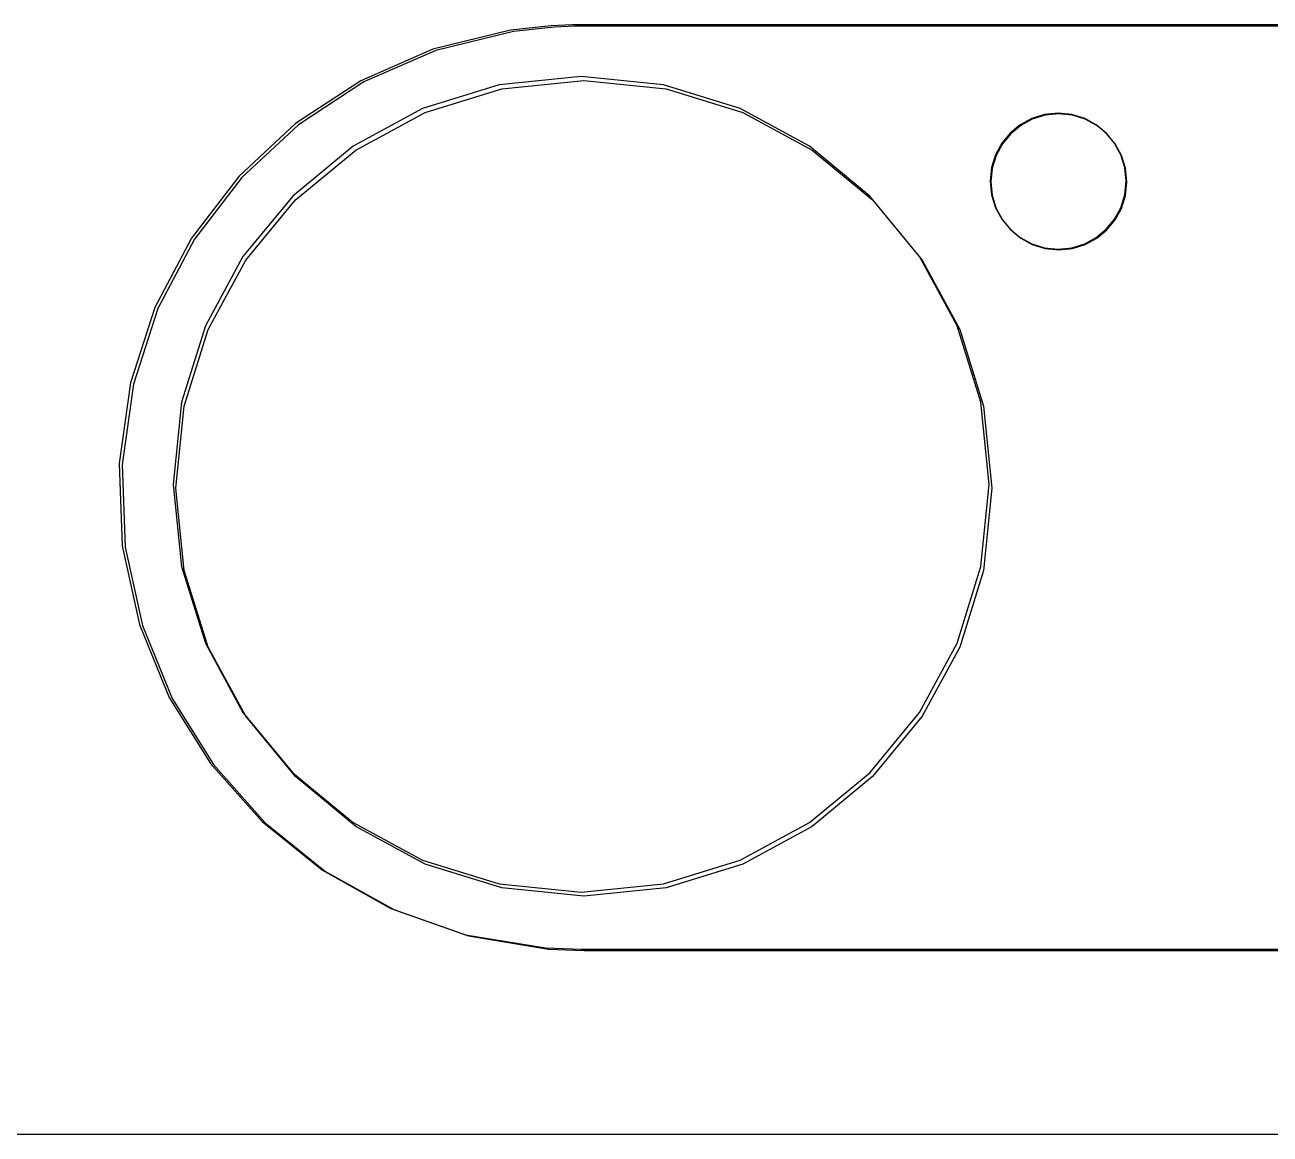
# Model space of a CAD drawing. Extents: x 1 to 47.7, y 0.2 to 35.
# Drawn here: x 14.588 to 15.504, y 10.799 to 11.614 of the extents above; entities that cross this region are included whole.
import ezdxf

# ---------------------------------------------------------------- set-up
doc = ezdxf.new("R2010")
doc.units = 0
doc.header["$MEASUREMENT"] = 0
for name, color, linetype in [('4_1__5U__UP_TO_TWO_IO_BOAR', 7, 'CONTINUOUS'), ('4_2__5U__FRONT_PANEL_W_24_', 7, 'CONTINUOUS'), ('5_1___24__TARGET_LEDS___12', 7, 'CONTINUOUS')]:
    doc.layers.add(name, color=color, linetype=linetype)

msp = doc.modelspace()

# ---------------------------------------------------------------- linework, layer by layer
at = {"layer": '4_1__5U__UP_TO_TWO_IO_BOAR'}
for points in [[(15.54988, 11.61358), (15.34926, 11.61358), (15.25846, 11.61358), (15.17737, 11.61358), (15.10848, 11.61358), (15.05431, 11.61358), (15.01738, 11.61358), (15.00021, 11.61358), (14.9927, 11.61352), (14.97747, 11.61289), (14.94756, 11.60965), (14.89033, 11.59569), (14.83733, 11.57248), (14.78947, 11.54097), (14.74768, 11.50207), (14.71289, 11.45671), (14.68601, 11.4058), (14.66797, 11.35028), (14.65969, 11.29106), (14.66198, 11.23034), (14.67456, 11.17259), (14.6965, 11.11894), (14.72688, 11.07029), (14.76479, 11.02758), (14.80929, 10.99174), (14.85947, 10.96367), (14.9144, 10.94432), (14.97315, 10.93459), (14.99951, 10.93359), (15.01366, 10.93359), (15.04792, 10.93359), (15.09978, 10.93359), (15.16672, 10.93359), (15.24623, 10.93359), (15.33579, 10.93359), (15.43289, 10.93359), (15.63967, 10.93359)], [(14.54222, 10.79851), (14.67482, 10.79851), (14.80616, 10.79851), (14.93618, 10.79851), (15.06479, 10.79851), (15.19193, 10.79851), (15.31754, 10.79851), (15.44153, 10.79851), (15.56385, 10.79851), (15.68441, 10.79851), (15.80316, 10.79851), (15.92001, 10.79851), (16.03491, 10.79851), (16.14778, 10.79851), (16.25855, 10.79851), (16.36714, 10.79851), (16.4735, 10.79851)]]:
    msp.add_lwpolyline(points, dxfattribs=at)
for points in [[(14.99928, 10.97359), (14.93881, 10.97969), (14.8825, 10.99717), (14.83154, 11.02482), (14.78713, 11.06145), (14.7505, 11.10585), (14.72283, 11.15681), (14.70535, 11.21312), (14.69926, 11.27359), (14.70535, 11.33405), (14.72283, 11.39036), (14.7505, 11.44132), (14.78713, 11.48572), (14.83154, 11.52235), (14.8825, 11.55001), (14.93881, 11.56749), (14.99928, 11.57358), (15.05974, 11.56749), (15.11606, 11.55001), (15.16702, 11.52235), (15.21142, 11.48572), (15.24806, 11.44132), (15.27572, 11.39036), (15.2932, 11.33405), (15.2993, 11.27359), (15.2932, 11.21312), (15.27572, 11.15681), (15.24806, 11.10585), (15.21142, 11.06145), (15.16702, 11.02482), (15.11606, 10.99717), (15.05974, 10.97969)], [(15.34842, 11.44896), (15.3585, 11.44998), (15.36789, 11.45288), (15.37639, 11.45749), (15.38379, 11.46359), (15.3899, 11.47098), (15.39451, 11.47947), (15.39743, 11.48885), (15.39845, 11.49893), (15.39743, 11.50901), (15.39451, 11.51839), (15.3899, 11.52689), (15.38379, 11.53429), (15.37639, 11.5404), (15.36789, 11.54502), (15.3585, 11.54793), (15.34842, 11.54895), (15.33835, 11.54793), (15.32897, 11.54502), (15.32048, 11.5404), (15.31309, 11.53429), (15.30699, 11.52689), (15.30238, 11.51839), (15.29947, 11.50901), (15.29846, 11.49893), (15.29947, 11.48885), (15.30238, 11.47947), (15.30699, 11.47098), (15.31309, 11.46359), (15.32048, 11.45749), (15.32897, 11.45288), (15.33835, 11.44998)]]:
    msp.add_lwpolyline(points, close=True, dxfattribs=at)
at = {"layer": '4_2__5U__FRONT_PANEL_W_24_'}
msp.add_lwpolyline([(15.54767, 11.61444), (15.34705, 11.61444), (15.25625, 11.61444), (15.17516, 11.61444), (15.10627, 11.61444), (15.0521, 11.61444), (15.01517, 11.61444), (14.998, 11.61444), (14.99049, 11.61438), (14.97526, 11.61375), (14.94535, 11.61052), (14.88812, 11.59655), (14.83512, 11.57335), (14.78726, 11.54183), (14.74547, 11.50293), (14.71068, 11.45756), (14.6838, 11.40665), (14.66576, 11.35113), (14.65748, 11.29191), (14.65977, 11.23119), (14.67235, 11.17345), (14.69429, 11.11979), (14.72467, 11.07115), (14.76258, 11.02844), (14.80708, 10.9926), (14.85726, 10.96454), (14.91219, 10.94518), (14.97094, 10.93545), (14.9973, 10.93446), (15.01145, 10.93446), (15.04571, 10.93446), (15.09757, 10.93446), (15.16451, 10.93446), (15.24402, 10.93446), (15.33358, 10.93446), (15.43068, 10.93446), (15.63746, 10.93446)], dxfattribs=at)
for points in [[(14.9973, 10.97641), (15.05776, 10.9825), (15.11408, 10.99998), (15.16504, 11.02764), (15.20944, 11.06427), (15.24608, 11.10867), (15.27374, 11.15963), (15.29122, 11.21594), (15.29732, 11.27641), (15.29122, 11.33687), (15.27374, 11.39318), (15.24608, 11.44414), (15.20944, 11.48854), (15.16504, 11.52517), (15.11408, 11.55283), (15.05776, 11.57031), (14.9973, 11.5764), (14.93684, 11.57031), (14.88052, 11.55283), (14.82956, 11.52517), (14.78515, 11.48854), (14.74852, 11.44414), (14.72085, 11.39318), (14.70337, 11.33687), (14.69728, 11.27641), (14.70337, 11.21594), (14.72085, 11.15963), (14.74852, 11.10867), (14.78515, 11.06427), (14.82956, 11.02764), (14.88052, 10.99998), (14.93684, 10.9825)], [(15.34803, 11.44946), (15.35811, 11.45047), (15.3675, 11.45338), (15.376, 11.45799), (15.3834, 11.46409), (15.38951, 11.47148), (15.39412, 11.47997), (15.39704, 11.48935), (15.39806, 11.49943), (15.39704, 11.50951), (15.39412, 11.51889), (15.38951, 11.52739), (15.3834, 11.53479), (15.376, 11.5409), (15.3675, 11.54552), (15.35811, 11.54843), (15.34803, 11.54945), (15.33796, 11.54843), (15.32858, 11.54552), (15.32009, 11.5409), (15.31269, 11.53479), (15.30659, 11.52739), (15.30199, 11.51889), (15.29908, 11.50951), (15.29807, 11.49943), (15.29908, 11.48935), (15.30199, 11.47997), (15.30659, 11.47148), (15.31269, 11.46409), (15.32009, 11.45799), (15.32858, 11.45338), (15.33796, 11.45047)]]:
    msp.add_lwpolyline(points, close=True, dxfattribs=at)
at = {"layer": '5_1___24__TARGET_LEDS___12'}
msp.add_lwpolyline([(15.54767, 11.61444), (15.34705, 11.61444), (15.25625, 11.61444), (15.17516, 11.61444), (15.10627, 11.61444), (15.0521, 11.61444), (15.01517, 11.61444), (14.998, 11.61444), (14.99049, 11.61438), (14.97526, 11.61375), (14.94535, 11.61052), (14.88812, 11.59655), (14.83512, 11.57335), (14.78726, 11.54183), (14.74547, 11.50293), (14.71068, 11.45756), (14.6838, 11.40665), (14.66576, 11.35113), (14.65748, 11.29191), (14.65977, 11.23119), (14.67235, 11.17345), (14.69429, 11.11979), (14.72467, 11.07115), (14.76258, 11.02844), (14.80708, 10.9926), (14.85726, 10.96454), (14.91219, 10.94518), (14.97094, 10.93545), (14.9973, 10.93446), (15.01145, 10.93446), (15.04571, 10.93446), (15.09757, 10.93446), (15.16451, 10.93446), (15.24402, 10.93446), (15.33358, 10.93446), (15.43068, 10.93446), (15.63746, 10.93446)], dxfattribs=at)
for points in [[(14.9973, 10.97641), (15.05776, 10.9825), (15.11408, 10.99998), (15.16504, 11.02764), (15.20944, 11.06427), (15.24608, 11.10867), (15.27374, 11.15963), (15.29122, 11.21594), (15.29732, 11.27641), (15.29122, 11.33687), (15.27374, 11.39318), (15.24608, 11.44414), (15.20944, 11.48854), (15.16504, 11.52517), (15.11408, 11.55283), (15.05776, 11.57031), (14.9973, 11.5764), (14.93684, 11.57031), (14.88052, 11.55283), (14.82956, 11.52517), (14.78515, 11.48854), (14.74852, 11.44414), (14.72085, 11.39318), (14.70337, 11.33687), (14.69728, 11.27641), (14.70337, 11.21594), (14.72085, 11.15963), (14.74852, 11.10867), (14.78515, 11.06427), (14.82956, 11.02764), (14.88052, 10.99998), (14.93684, 10.9825)], [(15.34803, 11.44946), (15.35811, 11.45047), (15.3675, 11.45338), (15.376, 11.45799), (15.3834, 11.46409), (15.38951, 11.47148), (15.39412, 11.47997), (15.39704, 11.48935), (15.39806, 11.49943), (15.39704, 11.50951), (15.39412, 11.51889), (15.38951, 11.52739), (15.3834, 11.53479), (15.376, 11.5409), (15.3675, 11.54552), (15.35811, 11.54843), (15.34803, 11.54945), (15.33796, 11.54843), (15.32858, 11.54552), (15.32009, 11.5409), (15.31269, 11.53479), (15.30659, 11.52739), (15.30199, 11.51889), (15.29908, 11.50951), (15.29807, 11.49943), (15.29908, 11.48935), (15.30199, 11.47997), (15.30659, 11.47148), (15.31269, 11.46409), (15.32009, 11.45799), (15.32858, 11.45338), (15.33796, 11.45047)]]:
    msp.add_lwpolyline(points, close=True, dxfattribs=at)

doc.saveas('drawing.dxf')
